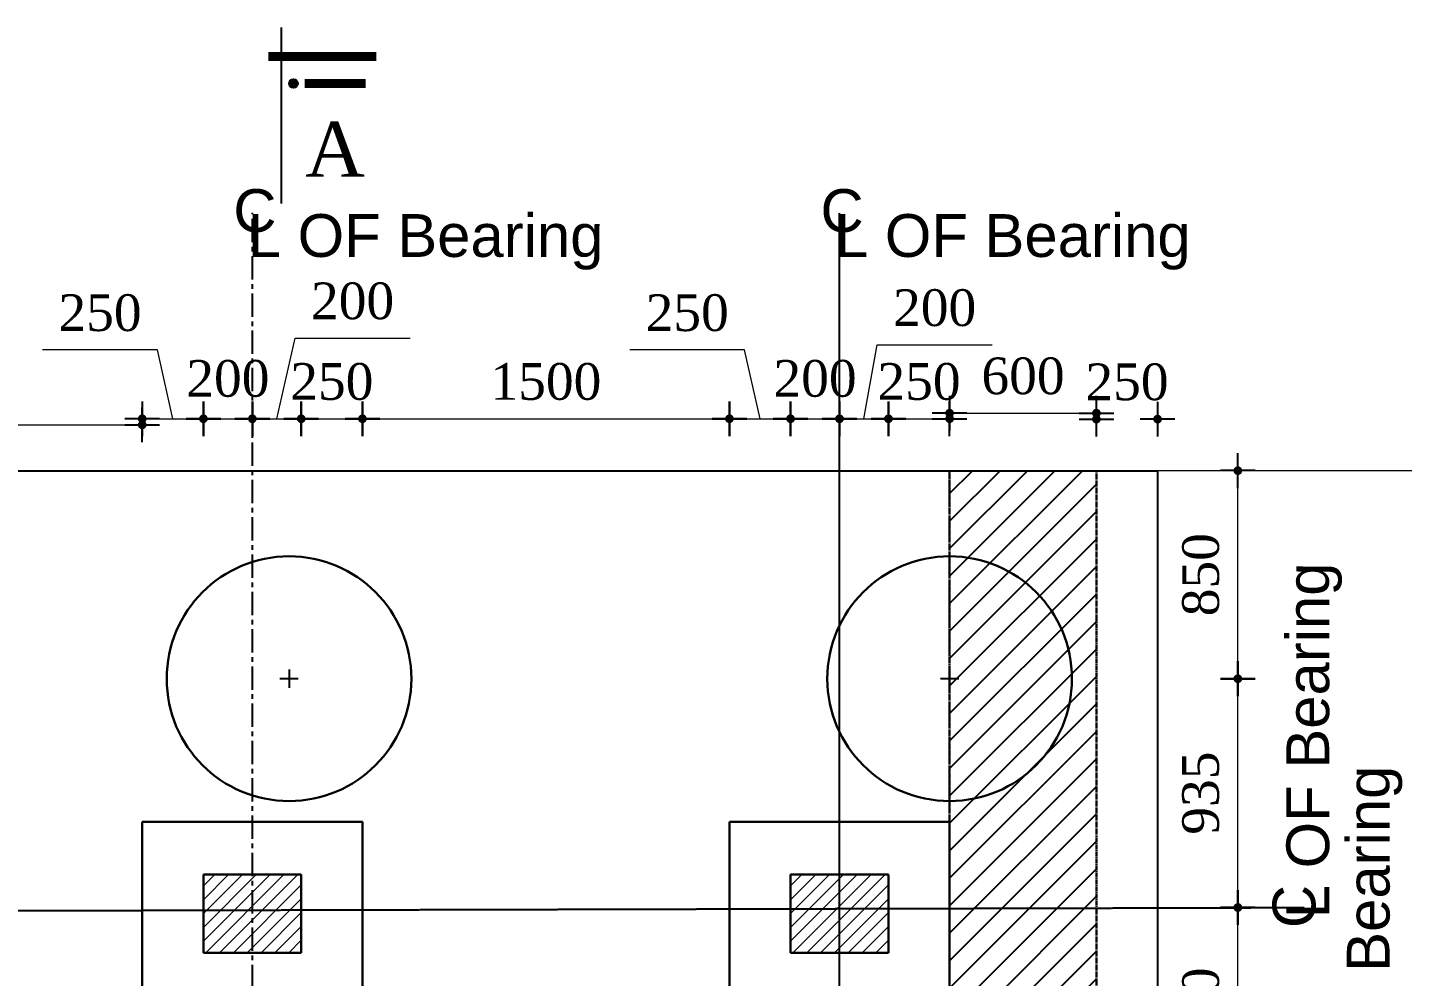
# Model space of a CAD drawing. Header units: millimetres. Extents: x -29779 to 80452, y -13100 to 39577.
# Drawn here: x 12898 to 18518, y 35700 to 39577 of the extents above; entities that cross this region are included whole.
import ezdxf

# ---------------------------------------------------------------- set-up
doc = ezdxf.new("R2010")
doc.units = ezdxf.units.MM
doc.header["$LTSCALE"] = 3
doc.linetypes.add('CENTER', pattern=[50.8, 31.75, -6.35, 6.35, -6.35])
doc.linetypes.add('HIDDEN', pattern=[9.525, 6.35, -3.175])
for name, color, linetype in [('Center Line', 34, 'Continuous'), ('dim', 4, 'Continuous'), ('Hatching', 35, 'Continuous'), ('Pile', 11, 'Continuous'), ('Text', 7, 'Continuous')]:
    doc.layers.add(name, color=color, linetype=linetype)
for name, color, linetype, lineweight in [('Dimision', 4, 'Continuous', 13), ('hatch', 253, 'Continuous', 13), ('Pire Line', 11, 'Continuous', 30)]:
    doc.layers.add(name, color=color, linetype=linetype, lineweight=lineweight)
doc.styles.add('ROMANS', font='arial.ttf', dxfattribs={"height": 200})
doc.styles.get("Standard").update_dxf_attribs({"font": 'times.ttf'})
doc.dimstyles.new('Copy of ISO-90', dxfattribs={"dimtxt": 90, "dimasz": 0.7, "dimexe": 1, "dimexo": 60, "dimgap": 75, "dimtad": 1, "dimdec": 0, "dimlfac": -1, "dimzin": 1, "dimdsep": 46, "dimtxsty": 'Standard', "dimblk": 'DIM', "dimcen": 60, "dimclrd": 256, "dimclre": 256, "dimclrt": 256, "dimadec": 0, "dimazin": 0, "dimtfac": 1, "dimtdec": 0, "dimtix": 1, "dimtofl": 0, "dimtmove": 0, "dimatfit": 3, "dimldrblk": 'DOT', "dimfxl": 60, "dimfxlon": 1, "dimtolj": 1, "dimlwd": -1, "dimarcsym": 0})

# ---------------------------------------------------------------- blocks, each defined once
blk = doc.blocks.new('DIM')
at = {"layer": 'dim'}
for p, q in [((0, -101.4), (0, 101.4)), ((-101.4, 0), (101.4, 0))]:
    blk.add_line(p, q, dxfattribs=at)
at = {"layer": 'dim', "const_width": 25.4}
blk.add_lwpolyline([(-12.7, 0, 1), (12.7, 0, 1)], format="xyb", close=True, dxfattribs=at)
blk = doc.blocks.new('*D794')
at = {"layer": 'Defpoints', "color": 0, "linetype": 'Continuous', "ltscale": 0.1, "transparency": 16777216}
for p in [(17515.6, 35981.7), (17844.9, 35981.7), (17521.3, 35151.7)]:
    blk.add_point(p, dxfattribs=at)
at = {"layer": 'Dimision', "lineweight": -2, "ltscale": 0.1, "transparency": 16777216}
for p, q in [((17843.6, 35981.7), (17845.9, 35981.7)), ((17843.6, 35151.7), (17845.9, 35151.7))]:
    blk.add_line(p, q, dxfattribs=at)
at = {"layer": 'Dimision', "ltscale": 0.1, "transparency": 16777216}
blk.add_line((17844.9, 35152.4), (17844.9, 35981), dxfattribs=at)
at = {"layer": 'Dimision', "linetype": 'Continuous', "ltscale": 0.1, "transparency": 16777216, "xscale": 0.7, "yscale": 0.7, "zscale": 0.7}
for p, rotation in [((17844.9, 35981.7), 90), ((17844.9, 35151.7), 270)]:
    blk.add_blockref('DIM', p, dxfattribs=dict(at, rotation=rotation))
at = {"layer": 'Dimision', "linetype": 'Continuous', "ltscale": 0.1, "transparency": 16777216, "insert": (17693.6, 35566.7), "char_height": 150, "attachment_point": 5, "rotation": 90}
blk.add_mtext('\\A1;830', dxfattribs=at)
blk = doc.blocks.new('_Dot')
at = {"color": 0, "linetype": 'ByBlock', "lineweight": -2}
blk.add_line((-0.5, 0), (-1, 0), dxfattribs=at)
at = {"color": 0, "linetype": 'ByBlock', "const_width": 0.5}
blk.add_lwpolyline([(-0.25, 0, 1), (0.25, 0, 1)], format="xyb", close=True, dxfattribs=at)
blk = doc.blocks.new('*D795')
at = {"layer": 'Defpoints', "color": 0, "linetype": 'Continuous', "ltscale": 0.1, "transparency": 16777216}
for p in [(17516.6, 36916.7), (17844.6, 36916.7), (17515.6, 35981.7)]:
    blk.add_point(p, dxfattribs=at)
at = {"layer": 'Dimision', "lineweight": -2, "ltscale": 0.1, "transparency": 16777216}
for p, q in [((17843.3, 36916.7), (17845.6, 36916.7)), ((17843.3, 35981.7), (17845.6, 35981.7))]:
    blk.add_line(p, q, dxfattribs=at)
at = {"layer": 'Dimision', "ltscale": 0.1, "transparency": 16777216}
blk.add_line((17844.6, 35982.4), (17844.6, 36916), dxfattribs=at)
at = {"layer": 'Dimision', "linetype": 'Continuous', "ltscale": 0.1, "transparency": 16777216, "xscale": 0.7, "yscale": 0.7, "zscale": 0.7}
for p, rotation in [((17844.6, 36916.7), 90), ((17844.6, 35981.7), 270)]:
    blk.add_blockref('DIM', p, dxfattribs=dict(at, rotation=rotation))
at = {"layer": 'Dimision', "linetype": 'Continuous', "ltscale": 0.1, "transparency": 16777216, "insert": (17693.1, 36449.2), "char_height": 150, "attachment_point": 5, "rotation": 90}
blk.add_mtext('\\A1;935', dxfattribs=at)
blk = doc.blocks.new('*D797')
at = {"layer": 'Defpoints', "color": 0, "linetype": 'Continuous', "ltscale": 0.1, "transparency": 16777216}
for p in [(17487.3, 37766.7), (17844.8, 37766.7), (17516.6, 36916.7)]:
    blk.add_point(p, dxfattribs=at)
at = {"layer": 'Dimision', "lineweight": -2, "ltscale": 0.1, "transparency": 16777216}
for p, q in [((17843.5, 37766.7), (17845.8, 37766.7)), ((17843.5, 36916.7), (17845.8, 36916.7))]:
    blk.add_line(p, q, dxfattribs=at)
at = {"layer": 'Dimision', "ltscale": 0.1, "transparency": 16777216}
blk.add_line((17844.8, 36917.4), (17844.8, 37766), dxfattribs=at)
at = {"layer": 'Dimision', "linetype": 'Continuous', "ltscale": 0.1, "transparency": 16777216, "xscale": 0.7, "yscale": 0.7, "zscale": 0.7}
for p, rotation in [((17844.8, 37766.7), 90), ((17844.8, 36916.7), 270)]:
    blk.add_blockref('DIM', p, dxfattribs=dict(at, rotation=rotation))
at = {"layer": 'Dimision', "linetype": 'Continuous', "ltscale": 0.1, "transparency": 16777216, "insert": (17693.5, 37341.7), "char_height": 150, "attachment_point": 5, "rotation": 90}
blk.add_mtext('\\A1;850', dxfattribs=at)
blk = doc.blocks.new('*D843')
at = {"layer": 'Defpoints', "color": 0, "linetype": 'Continuous', "ltscale": 0.1, "transparency": 16777216}
for p in [(13366.6, 37953.8), (11866.6, 36331.7), (13366.6, 36331.7)]:
    blk.add_point(p, dxfattribs=at)
at = {"layer": 'Dimision', "lineweight": -2, "ltscale": 0.1, "transparency": 16777216}
for p, q in [((11866.6, 37952.5), (11866.6, 37954.8)), ((13366.6, 37952.5), (13366.6, 37954.8))]:
    blk.add_line(p, q, dxfattribs=at)
at = {"layer": 'Dimision', "ltscale": 0.1, "transparency": 16777216}
blk.add_line((11867.3, 37953.8), (13365.9, 37953.8), dxfattribs=at)
at = {"layer": 'Dimision', "linetype": 'Continuous', "ltscale": 0.1, "transparency": 16777216, "xscale": 0.7, "yscale": 0.7, "zscale": 0.7, "rotation": 180}
blk.add_blockref('DIM', (11866.6, 37953.8), dxfattribs=at)
at = {"layer": 'Dimision', "linetype": 'Continuous', "ltscale": 0.1, "transparency": 16777216, "xscale": 0.7, "yscale": 0.7, "zscale": 0.7}
blk.add_blockref('DIM', (13366.6, 37953.8), dxfattribs=at)
at = {"layer": 'Dimision', "linetype": 'Continuous', "ltscale": 0.1, "transparency": 16777216, "insert": (12616.6, 38105.1), "char_height": 150, "attachment_point": 5}
blk.add_mtext('\\A1;1500', dxfattribs=at)
blk = doc.blocks.new('*D844')
at = {"layer": 'Defpoints', "color": 0, "linetype": 'Continuous', "ltscale": 0.1, "transparency": 16777216}
for p in [(15766.6, 37978.8), (14266.6, 36331.7), (15766.6, 35976)]:
    blk.add_point(p, dxfattribs=at)
at = {"layer": 'Dimision', "lineweight": -2, "ltscale": 0.1, "transparency": 16777216}
for p, q in [((14266.6, 37977.5), (14266.6, 37979.8)), ((15766.6, 37977.5), (15766.6, 37979.8))]:
    blk.add_line(p, q, dxfattribs=at)
at = {"layer": 'Dimision', "ltscale": 0.1, "transparency": 16777216}
blk.add_line((14267.3, 37978.8), (15765.9, 37978.8), dxfattribs=at)
at = {"layer": 'Dimision', "linetype": 'Continuous', "ltscale": 0.1, "transparency": 16777216, "xscale": 0.7, "yscale": 0.7, "zscale": 0.7, "rotation": 180}
blk.add_blockref('DIM', (14266.6, 37978.8), dxfattribs=at)
at = {"layer": 'Dimision', "linetype": 'Continuous', "ltscale": 0.1, "transparency": 16777216, "xscale": 0.7, "yscale": 0.7, "zscale": 0.7}
blk.add_blockref('DIM', (15766.6, 37978.8), dxfattribs=at)
at = {"layer": 'Dimision', "linetype": 'Continuous', "ltscale": 0.1, "transparency": 16777216, "insert": (15016.6, 38130.1), "char_height": 150, "attachment_point": 5}
blk.add_mtext('\\A1;1500', dxfattribs=at)
blk = doc.blocks.new('*D845')
at = {"layer": 'Defpoints', "color": 0, "linetype": 'Continuous', "ltscale": 0.1, "transparency": 16777216}
for p in [(17266.6, 38001.7), (16666.6, 35978.2), (17266.6, 35979.6)]:
    blk.add_point(p, dxfattribs=at)
at = {"layer": 'Dimision', "lineweight": -2, "ltscale": 0.1, "transparency": 16777216}
for p, q in [((16666.6, 38000.5), (16666.6, 38002.7)), ((17266.6, 38000.5), (17266.6, 38002.7))]:
    blk.add_line(p, q, dxfattribs=at)
at = {"layer": 'Dimision', "ltscale": 0.1, "transparency": 16777216}
blk.add_line((16667.3, 38001.7), (17265.9, 38001.7), dxfattribs=at)
at = {"layer": 'Dimision', "linetype": 'Continuous', "ltscale": 0.1, "transparency": 16777216, "xscale": 0.7, "yscale": 0.7, "zscale": 0.7, "rotation": 180}
blk.add_blockref('DIM', (16666.6, 38001.7), dxfattribs=at)
at = {"layer": 'Dimision', "linetype": 'Continuous', "ltscale": 0.1, "transparency": 16777216, "xscale": 0.7, "yscale": 0.7, "zscale": 0.7}
blk.add_blockref('DIM', (17266.6, 38001.7), dxfattribs=at)
at = {"layer": 'Dimision', "linetype": 'Continuous', "ltscale": 0.1, "transparency": 16777216, "insert": (16966.6, 38153), "char_height": 150, "attachment_point": 5}
blk.add_mtext('\\A1;600', dxfattribs=at)
blk = doc.blocks.new('*D846')
at = {"layer": 'Defpoints', "color": 0, "linetype": 'Continuous', "ltscale": 0.1, "transparency": 16777216}
for p in [(17516.6, 37977.3), (17266.6, 35979.6), (17516.6, 35980.2)]:
    blk.add_point(p, dxfattribs=at)
at = {"layer": 'Dimision', "ltscale": 0.1, "transparency": 16777216}
for p, q in [((17265.9, 37977.3), (17265.2, 37977.3)), ((17517.3, 37977.3), (17518, 37977.3))]:
    blk.add_line(p, q, dxfattribs=at)
at = {"layer": 'Dimision', "lineweight": -2, "ltscale": 0.1, "transparency": 16777216}
for p, q in [((17266.6, 37976.1), (17266.6, 37978.3)), ((17516.6, 37976.1), (17516.6, 37978.3))]:
    blk.add_line(p, q, dxfattribs=at)
at = {"layer": 'Dimision', "linetype": 'Continuous', "ltscale": 0.1, "transparency": 16777216, "xscale": 0.7, "yscale": 0.7, "zscale": 0.7}
blk.add_blockref('DIM', (17266.6, 37977.3), dxfattribs=at)
at = {"layer": 'Dimision', "linetype": 'Continuous', "ltscale": 0.1, "transparency": 16777216, "xscale": 0.7, "yscale": 0.7, "zscale": 0.7, "rotation": 180}
blk.add_blockref('DIM', (17516.6, 37977.3), dxfattribs=at)
at = {"layer": 'Dimision', "linetype": 'Continuous', "ltscale": 0.1, "transparency": 16777216, "insert": (17391.6, 38128.6), "char_height": 150, "attachment_point": 5}
blk.add_mtext('\\A1;250', dxfattribs=at)
blk = doc.blocks.new('*D851')
at = {"layer": 'Defpoints', "color": 0, "linetype": 'Continuous', "ltscale": 0.1, "transparency": 16777216}
for p in [(13616.6, 37978.8), (13366.6, 37766.7), (13616.6, 36116.7)]:
    blk.add_point(p, dxfattribs=at)
at = {"layer": 'Dimision', "ltscale": 0.1, "transparency": 16777216}
for p, q in [((13428.8, 38259.9), (12959.3, 38259.9)), ((13491.6, 37978.8), (13428.8, 38259.9)), ((13367.3, 37978.8), (13615.9, 37978.8))]:
    blk.add_line(p, q, dxfattribs=at)
at = {"layer": 'Dimision', "lineweight": -2, "ltscale": 0.1, "transparency": 16777216}
for p, q in [((13366.6, 37977.5), (13366.6, 37979.8)), ((13616.6, 37977.5), (13616.6, 37979.8))]:
    blk.add_line(p, q, dxfattribs=at)
at = {"layer": 'Dimision', "linetype": 'Continuous', "ltscale": 0.1, "transparency": 16777216, "xscale": 0.7, "yscale": 0.7, "zscale": 0.7, "rotation": 180}
blk.add_blockref('DIM', (13366.6, 37978.8), dxfattribs=at)
at = {"layer": 'Dimision', "linetype": 'Continuous', "ltscale": 0.1, "transparency": 16777216, "xscale": 0.7, "yscale": 0.7, "zscale": 0.7}
blk.add_blockref('DIM', (13616.6, 37978.8), dxfattribs=at)
at = {"layer": 'Dimision', "linetype": 'Continuous', "ltscale": 0.1, "transparency": 16777216, "insert": (13194.1, 38411.2), "char_height": 150, "attachment_point": 5}
blk.add_mtext('\\A1;250', dxfattribs=at)
blk = doc.blocks.new('*D852')
at = {"layer": 'Defpoints', "color": 0, "linetype": 'Continuous', "ltscale": 0.1, "transparency": 16777216}
for p in [(13816.6, 37978.8), (13616.6, 36116.7), (13816.6, 36116.7)]:
    blk.add_point(p, dxfattribs=at)
at = {"layer": 'Dimision', "lineweight": -2, "ltscale": 0.1, "transparency": 16777216}
for p, q in [((13616.6, 37977.5), (13616.6, 37979.8)), ((13816.6, 37977.5), (13816.6, 37979.8))]:
    blk.add_line(p, q, dxfattribs=at)
at = {"layer": 'Dimision', "ltscale": 0.1, "transparency": 16777216}
blk.add_line((13617.3, 37978.8), (13815.9, 37978.8), dxfattribs=at)
at = {"layer": 'Dimision', "linetype": 'Continuous', "ltscale": 0.1, "transparency": 16777216, "xscale": 0.7, "yscale": 0.7, "zscale": 0.7, "rotation": 180}
blk.add_blockref('DIM', (13616.6, 37978.8), dxfattribs=at)
at = {"layer": 'Dimision', "linetype": 'Continuous', "ltscale": 0.1, "transparency": 16777216, "xscale": 0.7, "yscale": 0.7, "zscale": 0.7}
blk.add_blockref('DIM', (13816.6, 37978.8), dxfattribs=at)
at = {"layer": 'Dimision', "linetype": 'Continuous', "ltscale": 0.1, "transparency": 16777216, "insert": (13716.6, 38142.6), "char_height": 150, "attachment_point": 5}
blk.add_mtext('\\A1;200', dxfattribs=at)
blk = doc.blocks.new('*D853')
at = {"layer": 'Defpoints', "color": 0, "linetype": 'Continuous', "ltscale": 0.1, "transparency": 16777216}
for p in [(14016.6, 37978.8), (13816.6, 36116.7), (14016.6, 36116.7)]:
    blk.add_point(p, dxfattribs=at)
at = {"layer": 'Dimision', "ltscale": 0.1, "transparency": 16777216}
for p, q in [((13916.6, 37978.8), (13991.6, 38308.2)), ((13991.6, 38308.2), (14461.2, 38308.2)), ((13817.3, 37978.8), (14015.9, 37978.8))]:
    blk.add_line(p, q, dxfattribs=at)
at = {"layer": 'Dimision', "lineweight": -2, "ltscale": 0.1, "transparency": 16777216}
for p, q in [((13816.6, 37977.5), (13816.6, 37979.8)), ((14016.6, 37977.5), (14016.6, 37979.8))]:
    blk.add_line(p, q, dxfattribs=at)
at = {"layer": 'Dimision', "linetype": 'Continuous', "ltscale": 0.1, "transparency": 16777216, "xscale": 0.7, "yscale": 0.7, "zscale": 0.7, "rotation": 180}
blk.add_blockref('DIM', (13816.6, 37978.8), dxfattribs=at)
at = {"layer": 'Dimision', "linetype": 'Continuous', "ltscale": 0.1, "transparency": 16777216, "xscale": 0.7, "yscale": 0.7, "zscale": 0.7}
blk.add_blockref('DIM', (14016.6, 37978.8), dxfattribs=at)
at = {"layer": 'Dimision', "linetype": 'Continuous', "ltscale": 0.1, "transparency": 16777216, "insert": (14226.4, 38459.5), "char_height": 150, "attachment_point": 5}
blk.add_mtext('\\A1;200', dxfattribs=at)
blk = doc.blocks.new('*D854')
at = {"layer": 'Defpoints', "color": 0, "linetype": 'Continuous', "ltscale": 0.1, "transparency": 16777216}
for p in [(14266.6, 37978.8), (14266.6, 36331.7), (14016.6, 36116.7)]:
    blk.add_point(p, dxfattribs=at)
at = {"layer": 'Dimision', "lineweight": -2, "ltscale": 0.1, "transparency": 16777216}
for p, q in [((14016.6, 37977.5), (14016.6, 37979.8)), ((14266.6, 37977.5), (14266.6, 37979.8))]:
    blk.add_line(p, q, dxfattribs=at)
at = {"layer": 'Dimision', "ltscale": 0.1, "transparency": 16777216}
blk.add_line((14017.3, 37978.8), (14265.9, 37978.8), dxfattribs=at)
at = {"layer": 'Dimision', "linetype": 'Continuous', "ltscale": 0.1, "transparency": 16777216, "xscale": 0.7, "yscale": 0.7, "zscale": 0.7, "rotation": 180}
blk.add_blockref('DIM', (14016.6, 37978.8), dxfattribs=at)
at = {"layer": 'Dimision', "linetype": 'Continuous', "ltscale": 0.1, "transparency": 16777216, "xscale": 0.7, "yscale": 0.7, "zscale": 0.7}
blk.add_blockref('DIM', (14266.6, 37978.8), dxfattribs=at)
at = {"layer": 'Dimision', "linetype": 'Continuous', "ltscale": 0.1, "transparency": 16777216, "insert": (14141.6, 38130.1), "char_height": 150, "attachment_point": 5}
blk.add_mtext('\\A1;250', dxfattribs=at)
blk = doc.blocks.new('*D855')
at = {"layer": 'Defpoints', "color": 0, "linetype": 'Continuous', "ltscale": 0.1, "transparency": 16777216}
for p in [(16016.6, 37978.8), (15766.6, 37766.7), (16016.6, 36116.7)]:
    blk.add_point(p, dxfattribs=at)
at = {"layer": 'Dimision', "ltscale": 0.1, "transparency": 16777216}
for p, q in [((15828.8, 38259.9), (15359.3, 38259.9)), ((15891.6, 37978.8), (15828.8, 38259.9)), ((15767.3, 37978.8), (16015.9, 37978.8))]:
    blk.add_line(p, q, dxfattribs=at)
at = {"layer": 'Dimision', "lineweight": -2, "ltscale": 0.1, "transparency": 16777216}
for p, q in [((15766.6, 37977.5), (15766.6, 37979.8)), ((16016.6, 37977.5), (16016.6, 37979.8))]:
    blk.add_line(p, q, dxfattribs=at)
at = {"layer": 'Dimision', "linetype": 'Continuous', "ltscale": 0.1, "transparency": 16777216, "xscale": 0.7, "yscale": 0.7, "zscale": 0.7, "rotation": 180}
blk.add_blockref('DIM', (15766.6, 37978.8), dxfattribs=at)
at = {"layer": 'Dimision', "linetype": 'Continuous', "ltscale": 0.1, "transparency": 16777216, "xscale": 0.7, "yscale": 0.7, "zscale": 0.7}
blk.add_blockref('DIM', (16016.6, 37978.8), dxfattribs=at)
at = {"layer": 'Dimision', "linetype": 'Continuous', "ltscale": 0.1, "transparency": 16777216, "insert": (15594.1, 38411.2), "char_height": 150, "attachment_point": 5}
blk.add_mtext('\\A1;250', dxfattribs=at)
blk = doc.blocks.new('*D856')
at = {"layer": 'Defpoints', "color": 0, "linetype": 'Continuous', "ltscale": 0.1, "transparency": 16777216}
for p in [(16216.6, 37978.8), (16016.6, 36116.7), (16216.6, 36116.7)]:
    blk.add_point(p, dxfattribs=at)
at = {"layer": 'Dimision', "lineweight": -2, "ltscale": 0.1, "transparency": 16777216}
for p, q in [((16016.6, 37977.5), (16016.6, 37979.8)), ((16216.6, 37977.5), (16216.6, 37979.8))]:
    blk.add_line(p, q, dxfattribs=at)
at = {"layer": 'Dimision', "ltscale": 0.1, "transparency": 16777216}
blk.add_line((16017.3, 37978.8), (16215.9, 37978.8), dxfattribs=at)
at = {"layer": 'Dimision', "linetype": 'Continuous', "ltscale": 0.1, "transparency": 16777216, "xscale": 0.7, "yscale": 0.7, "zscale": 0.7, "rotation": 180}
blk.add_blockref('DIM', (16016.6, 37978.8), dxfattribs=at)
at = {"layer": 'Dimision', "linetype": 'Continuous', "ltscale": 0.1, "transparency": 16777216, "xscale": 0.7, "yscale": 0.7, "zscale": 0.7}
blk.add_blockref('DIM', (16216.6, 37978.8), dxfattribs=at)
at = {"layer": 'Dimision', "linetype": 'Continuous', "ltscale": 0.1, "transparency": 16777216, "insert": (16116.6, 38142.6), "char_height": 150, "attachment_point": 5}
blk.add_mtext('\\A1;200', dxfattribs=at)
blk = doc.blocks.new('*D857')
at = {"layer": 'Defpoints', "color": 0, "linetype": 'Continuous', "ltscale": 0.1, "transparency": 16777216}
for p in [(16416.6, 37978.8), (16216.6, 36116.7), (16416.6, 36116.7)]:
    blk.add_point(p, dxfattribs=at)
at = {"layer": 'Dimision', "ltscale": 0.1, "transparency": 16777216}
for p, q in [((16316.6, 37978.8), (16370.7, 38280.4)), ((16370.7, 38280.4), (16840.3, 38280.4)), ((16217.3, 37978.8), (16415.9, 37978.8))]:
    blk.add_line(p, q, dxfattribs=at)
at = {"layer": 'Dimision', "lineweight": -2, "ltscale": 0.1, "transparency": 16777216}
for p, q in [((16216.6, 37977.5), (16216.6, 37979.8)), ((16416.6, 37977.5), (16416.6, 37979.8))]:
    blk.add_line(p, q, dxfattribs=at)
at = {"layer": 'Dimision', "linetype": 'Continuous', "ltscale": 0.1, "transparency": 16777216, "xscale": 0.7, "yscale": 0.7, "zscale": 0.7, "rotation": 180}
blk.add_blockref('DIM', (16216.6, 37978.8), dxfattribs=at)
at = {"layer": 'Dimision', "linetype": 'Continuous', "ltscale": 0.1, "transparency": 16777216, "xscale": 0.7, "yscale": 0.7, "zscale": 0.7}
blk.add_blockref('DIM', (16416.6, 37978.8), dxfattribs=at)
at = {"layer": 'Dimision', "linetype": 'Continuous', "ltscale": 0.1, "transparency": 16777216, "insert": (16605.5, 38431.7), "char_height": 150, "attachment_point": 5}
blk.add_mtext('\\A1;200', dxfattribs=at)
blk = doc.blocks.new('*D858')
at = {"layer": 'Defpoints', "color": 0, "linetype": 'Continuous', "ltscale": 0.1, "transparency": 16777216}
for p in [(16666.6, 37978.8), (16666.6, 36331.7), (16416.6, 36116.7)]:
    blk.add_point(p, dxfattribs=at)
at = {"layer": 'Dimision', "lineweight": -2, "ltscale": 0.1, "transparency": 16777216}
for p, q in [((16416.6, 37977.5), (16416.6, 37979.8)), ((16666.6, 37977.5), (16666.6, 37979.8))]:
    blk.add_line(p, q, dxfattribs=at)
at = {"layer": 'Dimision', "ltscale": 0.1, "transparency": 16777216}
blk.add_line((16417.3, 37978.8), (16665.9, 37978.8), dxfattribs=at)
at = {"layer": 'Dimision', "linetype": 'Continuous', "ltscale": 0.1, "transparency": 16777216, "xscale": 0.7, "yscale": 0.7, "zscale": 0.7, "rotation": 180}
blk.add_blockref('DIM', (16416.6, 37978.8), dxfattribs=at)
at = {"layer": 'Dimision', "linetype": 'Continuous', "ltscale": 0.1, "transparency": 16777216, "xscale": 0.7, "yscale": 0.7, "zscale": 0.7}
blk.add_blockref('DIM', (16666.6, 37978.8), dxfattribs=at)
at = {"layer": 'Dimision', "linetype": 'Continuous', "ltscale": 0.1, "transparency": 16777216, "insert": (16541.6, 38130.1), "char_height": 150, "attachment_point": 5}
blk.add_mtext('\\A1;250', dxfattribs=at)

msp = doc.modelspace()

# ---------------------------------------------------------------- hatches: boundary and pattern name
at = {"layer": 'hatch', "ltscale": 10}
h = msp.add_hatch(dxfattribs=at)
h.set_pattern_fill('_USER', color=256, scale=40, angle=45, style=0, pattern_type=0)
h.set_pattern_definition([(45, (399848.338, -77198.293), (-28.2842712, 28.2842712), [])])
h.paths.add_polyline_path([(13616.64, 35796.68), (13616.64, 36116.68), (14016.64, 36116.68), (14016.64, 35796.68)])
h = msp.add_hatch(dxfattribs=at)
h.set_pattern_fill('_USER', color=256, scale=40, angle=45, style=0, pattern_type=0)
h.set_pattern_definition([(45, (402248.338, -77198.293), (-28.2842712, 28.2842712), [])])
h.paths.add_polyline_path([(16016.64, 35796.68), (16016.64, 36116.68), (16416.64, 36116.68), (16416.64, 35796.68)])
at = {"layer": 'Hatching', "ltscale": 0.25}
h = msp.add_hatch(dxfattribs=at)
h.set_pattern_fill('ANSI31', color=256, scale=25)
h.set_pattern_definition([(45, (376227.16, -104201.73), (-56.1266, 56.1266), [])])
h.paths.add_polyline_path([(17266.64, 37766.68), (16666.64, 37766.68), (16666.64, 33366.68), (17266.64, 33366.68)])
at = {"layer": 'Text'}
msp.add_hatch(color=256, dxfattribs=at).paths.add_polyline_path([(14002.36, 39348.53, 1), (13966.49, 39348.53, 1)])

# ---------------------------------------------------------------- linework, layer by layer
at = {"layer": 'Center Line', "linetype": 'CENTER'}
for p, q in [((13816.64, 33366.68), (13816.64, 38819.97)), ((16666.64, 33366.68), (16666.64, 37766.68)), ((16666.64, 33366.68), (16666.64, 37766.68))]:
    msp.add_line(p, q, dxfattribs=at)
at = {"layer": 'Center Line', "linetype": 'CENTER', "ltscale": 0.02}
for p, q in [((16216.64, 33366.68), (16216.64, 38819.97)), ((7716.64, 35956.68), (18115.07, 35981.68))]:
    msp.add_line(p, q, dxfattribs=at)
at = {"layer": 'Center Line'}
for p, q in [((13966.64, 36954.18), (13966.64, 36879.18)), ((16666.64, 36954.18), (16666.64, 36879.18)), ((14004.14, 36916.68), (13929.14, 36916.68)), ((16704.14, 36916.68), (16629.14, 36916.68))]:
    msp.add_line(p, q, dxfattribs=at)
at = {"layer": 'Dimision', "linetype": 'Continuous', "ltscale": 0.1}
msp.add_xline((11416.64, 37766.68), (-1, 0), dxfattribs=at)
at = {"layer": 'Pile', "ltscale": 3}
for p, q in [((7716.64, 37766.68), (17516.64, 37766.68)), ((17516.64, 37766.68), (17516.64, 33366.68))]:
    msp.add_line(p, q, dxfattribs=at)
at = {"layer": 'Pire Line', "linetype": 'HIDDEN', "ltscale": 0.2}
for p, q in [((16666.64, 33366.68), (16666.64, 37766.68)), ((17266.64, 33366.68), (17266.64, 37766.68))]:
    msp.add_line(p, q, dxfattribs=at)
at = {"layer": 'Pire Line', "ltscale": 5}
for p, q in [((13616.64, 35796.68), (13616.64, 36116.68)), ((14016.64, 36116.68), (13616.64, 36116.68)), ((14016.64, 35796.68), (14016.64, 36116.68)), ((16016.64, 35796.68), (16016.64, 36116.68)), ((16416.64, 36116.68), (16016.64, 36116.68)), ((16416.64, 35796.68), (16416.64, 36116.68)), ((14016.64, 35796.68), (13616.64, 35796.68)), ((16416.64, 35796.68), (16016.64, 35796.68))]:
    msp.add_line(p, q, dxfattribs=at)
for points in [[(13366.64, 36331.68), (14266.64, 36331.68), (14266.64, 34766.68), (13366.64, 34766.68)], [(15766.64, 36331.68), (16666.64, 36331.68), (16666.64, 34766.68), (15766.64, 34766.68)]]:
    msp.add_lwpolyline(points, close=True, dxfattribs=at)
at = {"layer": 'Pire Line', "ltscale": 0.25}
for centre in [(13966.64, 36916.68), (16666.64, 36916.68)]:
    msp.add_circle(centre, 500, dxfattribs=at)
at = {"layer": 'Text'}
msp.add_line((13936.29, 38858.01), (13936.29, 39577.39), dxfattribs=at)
at = {"layer": 'Text', "const_width": 35.87}
for points in [[(13881.41, 39458.75), (14323.78, 39458.75)], [(14029.91, 39348.53), (14279.43, 39348.53)]]:
    msp.add_lwpolyline(points, dxfattribs=at)
at = {"layer": 'Text'}
msp.add_circle((13984.42, 39348.53), 17.93, dxfattribs=at)

# ---------------------------------------------------------------- texts
msp.add_text('A', height=224.17, dxfattribs=at).set_placement((14032.56, 38967.47))
at = {"layer": 'Text', "char_height": 175, "width": 8235.4588, "attachment_point": 1, "style": 'ROMANS'}
for s, insert in [('C', (13738.71, 38916.99)), ('C', (16138.71, 38916.99)), ('L OF Bearing', (13797.99, 38815)), ('L OF Bearing', (16197.99, 38815))]:
    msp.add_mtext(s, dxfattribs=dict(at, insert=insert))
at = {"layer": 'Text', "char_height": 175, "width": 8235.4588, "attachment_point": 3, "rotation": 90, "style": 'ROMANS'}
for s, insert in [('L OF Bearing', (18042.99, 37391.6)), ('L OF Bearing', (18289.84, 36561.6)), ('C', (17986.54, 36074.16))]:
    msp.add_mtext(s, dxfattribs=dict(at, insert=insert))

# ---------------------------------------------------------------- dimensions: what is measured, and where the dimension line sits
at = {"layer": 'Dimision', "linetype": 'Continuous', "ltscale": 0.1}
for base, p1, p2, override, picture, middle in [((14016.64, 37978.76), (13816.64, 36116.68), (14016.64, 36116.68), {"dimtxt": 150, "dimtmove": 1, "dimfxl": 1.25}, '*D853', (14066.64, 38308.17)), ((13616.64, 37978.76), (13366.64, 37766.68), (13616.64, 36116.68), {"dimtxt": 150, "dimtmove": 1, "dimfxl": 1.25}, '*D851', (13353.84, 38259.89)), ((16016.64, 37978.76), (15766.64, 37766.68), (16016.64, 36116.68), {"dimtxt": 150, "dimtmove": 1, "dimfxl": 1.25}, '*D855', (15753.84, 38259.89)), ((16416.64, 37978.76), (16216.64, 36116.68), (16416.64, 36116.68), {"dimtxt": 150, "dimtmove": 1, "dimfxl": 1.25}, '*D857', (16445.73, 38280.41)), ((13816.64, 37978.76), (13616.64, 36116.68), (13816.64, 36116.68), {"dimtxt": 150, "dimtmove": 2, "dimfxl": 1.25}, '*D852', (13716.64, 38142.62)), ((14266.64, 37978.76), (14016.64, 36116.68), (14266.64, 36331.68), {"dimtxt": 150, "dimtmove": 2, "dimfxl": 1.25}, '*D854', (14141.64, 38130.06)), ((16216.64, 37978.76), (16016.64, 36116.68), (16216.64, 36116.68), {"dimtxt": 150, "dimtmove": 2, "dimfxl": 1.25}, '*D856', (16116.64, 38142.62)), ((16666.64, 37978.76), (16416.64, 36116.68), (16666.64, 36331.68), {"dimtxt": 150, "dimtmove": 2, "dimfxl": 1.25}, '*D858', (16541.64, 38130.06))]:
    dim = msp.add_linear_dim(base=base, p1=p1, p2=p2, dimstyle='Copy of ISO-90', override=override, dxfattribs=at)
    dim.commit()
    dim.dimension.update_dxf_attribs({"geometry": picture, "text_midpoint": middle, "dimtype": 160})
for base, p1, p2, picture, middle in [((15766.64, 37978.76), (14266.64, 36331.68), (15766.64, 35976.04), '*D844', (15016.64, 38130.06)), ((17266.64, 38001.72), (16666.64, 35978.2), (17266.64, 35979.64), '*D845', (16966.64, 38153.02)), ((17516.64, 37977.32), (17266.64, 35979.64), (17516.64, 35980.25), '*D846', (17391.64, 38128.62)), ((13366.64, 37953.76), (11866.64, 36331.68), (13366.64, 36331.68), '*D843', (12616.64, 38105.06))]:
    dim = msp.add_linear_dim(base=base, p1=p1, p2=p2, dimstyle='Copy of ISO-90', override={"dimtxt": 150, "dimtmove": 1, "dimfxl": 1.25}, dxfattribs=at)
    dim.commit()
    dim.dimension.update_dxf_attribs({"geometry": picture, "text_midpoint": middle})
for base, p1, p2, picture, middle in [((17844.76, 37766.68), (17516.64, 36916.68), (17487.32, 37766.68), '*D797', (17693.46, 37341.68)), ((17844.59, 36916.68), (17515.57, 35981.68), (17516.64, 36916.68), '*D795', (17693.07, 36449.18)), ((17844.89, 35981.68), (17521.27, 35151.68), (17515.57, 35981.68), '*D794', (17693.59, 35566.68))]:
    dim = msp.add_linear_dim(base=base, p1=p1, p2=p2, angle=90, dimstyle='Copy of ISO-90', override={"dimtxt": 150, "dimtmove": 1, "dimfxl": 1.25}, dxfattribs=at)
    dim.commit()
    dim.dimension.update_dxf_attribs({"geometry": picture, "text_midpoint": middle})

doc.saveas('drawing.dxf')
